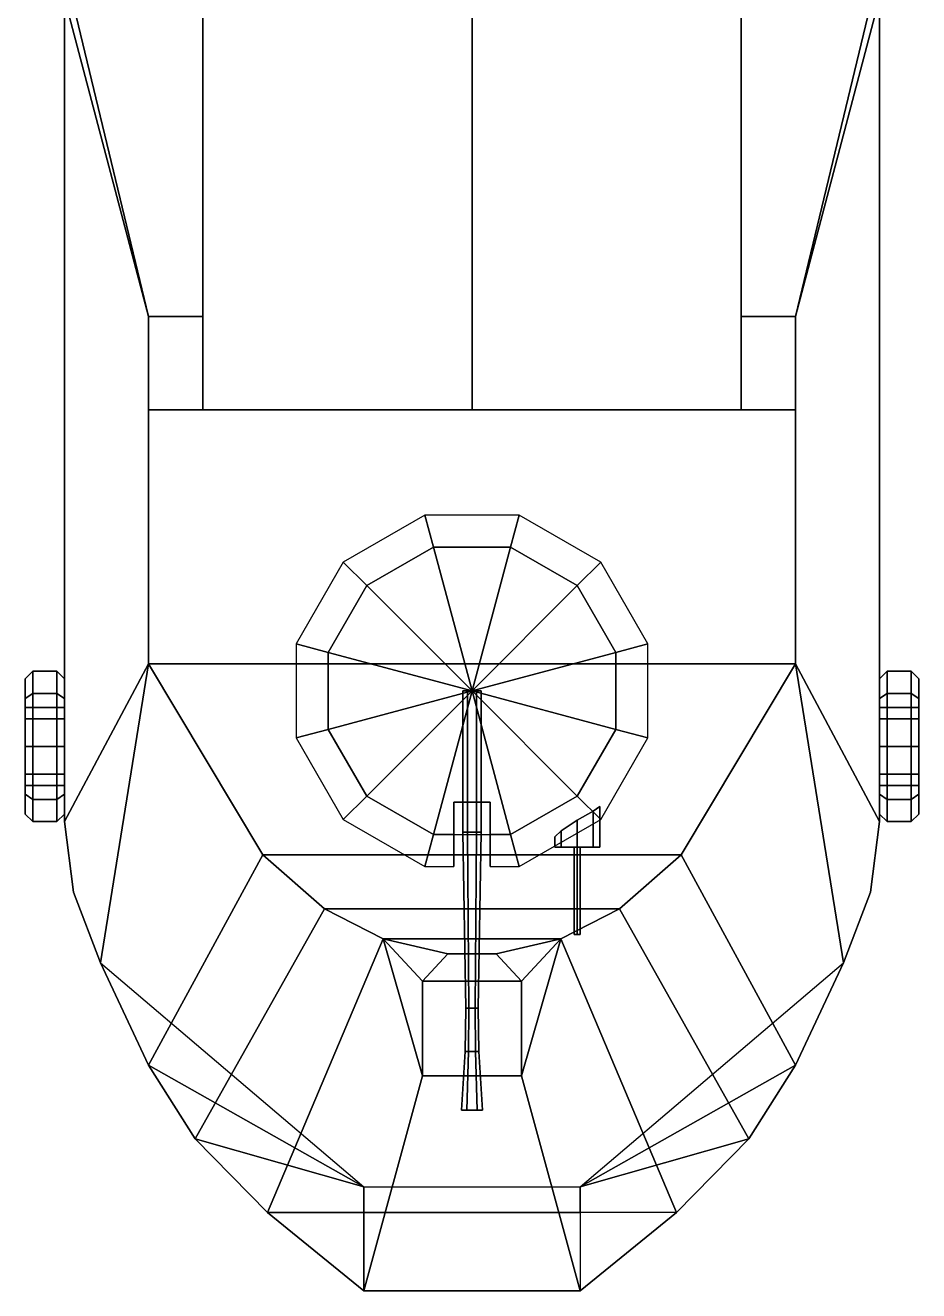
# Model space of a CAD drawing. Extents: x -3 to 3, y -9.1 to 9.1.
# Drawn here: x -2.97 to 2.97, y -9.13 to -0.71 of the extents above; entities that cross this region are included whole.
import ezdxf

# ---------------------------------------------------------------- set-up
doc = ezdxf.new("R2010")
doc.units = 0
doc.layers.get('0').update_dxf_attribs({"linetype": 'CONTINUOUS'})
for name, color, linetype in [('BARREL', 1, 'CONTINUOUS'), ('SUPERSTRUCTURE', 3, 'CONTINUOUS'), ('TENT', 4, 'CONTINUOUS'), ('TURRET', 2, 'CONTINUOUS'), ('WHEELS', 2, 'CONTINUOUS')]:
    doc.layers.add(name, color=color, linetype=linetype)

msp = doc.modelspace()

# ---------------------------------------------------------------- linework, layer by layer
for points in [[(-2.71, 4.96), (-2.71, -6.01), (-2.71, -6.01, 1.18), (-2.71, -0.53, 1.18)], [(2.71, -0.53, 1.18), (2.71, -6.01, 1.18), (2.71, -6.01), (2.71, 4.96)], [(-2.71, -6.01), (-2.65, -6.48), (-2.65, -6.48, 1.18), (-2.71, -6.01, 1.18)], [(2.71, -6.01, 1.18), (2.65, -6.48, 1.18), (2.65, -6.48), (2.71, -6.01)], [(-2.65, -6.48), (-2.47, -6.95), (-2.47, -6.95, 1.18), (-2.65, -6.48, 1.18)], [(2.65, -6.48, 1.18), (2.47, -6.95, 1.18), (2.47, -6.95), (2.65, -6.48)], [(-2.47, -6.95), (-2.15, -7.63, 0.24), (-2.15, -7.63, 1.18), (-2.47, -6.95, 1.18)], [(-0.72, -8.44), (-0.72, -8.44), (-2.15, -7.63, 0.24), (-2.47, -6.95)], [(2.47, -6.95), (2.15, -7.63, 0.24), (0.72, -8.44)], [(2.47, -6.95, 1.18), (2.15, -7.63, 1.18), (2.15, -7.63, 0.24), (2.47, -6.95)], [(-0.33, -7.07, 1.25), (-0.33, -7.7, 1.25), (0.33, -7.7, 1.25), (0.33, -7.07, 1.25)], [(0.33, -7.07, 1.25), (0.33, -7.07, 1.18), (-0.33, -7.07, 1.18), (-0.33, -7.07, 1.25)], [(-0.33, -7.07, 1.18), (-0.33, -7.7, 1.18), (-0.33, -7.7, 1.25), (-0.33, -7.07, 1.25)], [(0.33, -7.7, 1.25), (0.33, -7.7, 1.18), (0.33, -7.07, 1.18), (0.33, -7.07, 1.25)], [(-2.15, -7.63, 0.24), (-1.84, -8.12, 0.37), (-1.84, -8.12, 1.18), (-2.15, -7.63, 1.18)], [(-0.72, -8.44), (-0.72, -8.44), (-1.84, -8.12, 0.37), (-2.15, -7.63, 0.24)], [(2.15, -7.63, 0.24), (1.84, -8.12, 0.37), (0.72, -8.44)], [(2.15, -7.63, 1.18), (1.84, -8.12, 1.18), (1.84, -8.12, 0.37), (2.15, -7.63, 0.24)], [(-0.33, -7.7, 1.25), (-0.33, -7.7, 1.18), (0.33, -7.7, 1.18), (0.33, -7.7, 1.25)], [(-1.84, -8.12, 0.37), (-1.36, -8.61, 0.46), (-1.36, -8.61, 1.18), (-1.84, -8.12, 1.18)], [(-0.72, -8.44), (-0.72, -8.61, 0.13), (-1.36, -8.61, 0.46), (-1.84, -8.12, 0.37)], [(1.84, -8.12, 0.37), (1.36, -8.61, 0.46), (0.72, -8.61, 0.13), (0.72, -8.44)], [(1.84, -8.12, 1.18), (1.36, -8.61, 1.18), (1.36, -8.61, 0.46), (1.84, -8.12, 0.37)], [(-0.72, -8.44), (0.72, -8.44), (0.72, -8.61, 0.13), (-0.72, -8.61, 0.13)], [(-1.36, -8.61, 0.46), (-0.72, -9.13, 0.49), (-0.72, -9.13, 1.18), (-1.36, -8.61, 1.18)], [(-0.72, -8.61, 0.13), (-0.72, -8.61, 0.13), (-0.72, -9.13, 0.49), (-1.36, -8.61, 0.46)], [(-0.72, -8.61, 0.13), (0.72, -8.61, 0.13), (0.72, -9.13, 0.49), (-0.72, -9.13, 0.49)], [(1.36, -8.61, 1.18), (0.72, -9.13, 1.18), (0.72, -9.13, 0.49), (1.36, -8.61, 0.46)], [(-0.72, -9.13, 0.49), (0.72, -9.13, 0.49), (0.72, -9.13, 1.18), (-0.72, -9.13, 1.18)]]:
    msp.add_3dface(points)
at = {"layer": 'BARREL'}
for points in [[(-0.03, -5.14, 1.502), (-0.06, -5.14, 1.45), (-0.06, -6.08, 1.45), (-0.03, -6.08, 1.502)], [(-0.06, -5.14, 1.45), (-0.03, -5.14, 1.398), (-0.03, -6.08, 1.398), (-0.06, -6.08, 1.45)], [(0.03, -5.14, 1.502), (-0.03, -5.14, 1.502), (-0.03, -6.08, 1.502), (0.03, -6.08, 1.502)], [(-0.03, -5.14, 1.398), (0.03, -5.14, 1.398), (0.03, -6.08, 1.398), (-0.03, -6.08, 1.398)], [(0.06, -5.14, 1.45), (0.03, -5.14, 1.502), (0.03, -6.08, 1.502), (0.06, -6.08, 1.45)], [(0.03, -5.14, 1.398), (0.06, -5.14, 1.45), (0.06, -6.08, 1.45), (0.03, -6.08, 1.398)], [(-0.06, -6.08, 1.45), (-0.03, -6.08, 1.398), (-0.02, -7.25, 1.4154), (-0.04, -7.25, 1.45)], [(-0.03, -6.08, 1.502), (-0.06, -6.08, 1.45), (-0.04, -7.25, 1.45), (-0.02, -7.25, 1.4846)], [(-0.03, -6.08, 1.398), (0.03, -6.08, 1.398), (0.02, -7.25, 1.4154), (-0.02, -7.25, 1.4154)], [(0.03, -6.08, 1.502), (-0.03, -6.08, 1.502), (-0.02, -7.25, 1.4846), (0.02, -7.25, 1.4846)], [(0.03, -6.08, 1.398), (0.06, -6.08, 1.45), (0.04, -7.25, 1.45), (0.02, -7.25, 1.4154)], [(0.06, -6.08, 1.45), (0.03, -6.08, 1.502), (0.02, -7.25, 1.4846), (0.04, -7.25, 1.45)], [(0.7, -6.18, 1.6), (0.68, -6.18, 1.58), (0.68, -6.76, 1.58), (0.7, -6.76, 1.6)], [(0.68, -6.18, 1.58), (0.7, -6.18, 1.56), (0.7, -6.76, 1.56), (0.68, -6.76, 1.58)], [(0.72, -6.18, 1.58), (0.7, -6.18, 1.6), (0.7, -6.76, 1.6), (0.72, -6.76, 1.58)], [(0.7, -6.18, 1.56), (0.72, -6.18, 1.58), (0.72, -6.76, 1.58), (0.7, -6.76, 1.56)], [(0.7, -6.76, 1.6), (0.68, -6.76, 1.58), (0.7, -6.76, 1.56), (0.72, -6.76, 1.58)], [(-0.04, -7.25, 1.45), (-0.02, -7.25, 1.4154), (-0.0225, -7.54, 1.411), (-0.045, -7.54, 1.45)], [(-0.02, -7.25, 1.4846), (-0.04, -7.25, 1.45), (-0.045, -7.54, 1.45), (-0.0225, -7.54, 1.489)], [(-0.02, -7.25, 1.4154), (0.02, -7.25, 1.4154), (0.0225, -7.54, 1.411), (-0.0225, -7.54, 1.411)], [(0.02, -7.25, 1.4846), (-0.02, -7.25, 1.4846), (-0.0225, -7.54, 1.489), (0.0225, -7.54, 1.489)], [(0.02, -7.25, 1.4154), (0.04, -7.25, 1.45), (0.045, -7.54, 1.45), (0.0225, -7.54, 1.411)], [(0.04, -7.25, 1.45), (0.02, -7.25, 1.4846), (0.0225, -7.54, 1.489), (0.045, -7.54, 1.45)], [(-0.0225, -7.54, 1.489), (-0.045, -7.54, 1.45), (-0.07, -7.93, 1.45), (-0.035, -7.93, 1.5106)], [(-0.045, -7.54, 1.45), (-0.0225, -7.54, 1.411), (-0.035, -7.93, 1.3894), (-0.07, -7.93, 1.45)], [(0.0225, -7.54, 1.489), (-0.0225, -7.54, 1.489), (-0.035, -7.93, 1.5106), (0.035, -7.93, 1.5106)], [(-0.0225, -7.54, 1.411), (0.0225, -7.54, 1.411), (0.035, -7.93, 1.3894), (-0.035, -7.93, 1.3894)], [(0.045, -7.54, 1.45), (0.0225, -7.54, 1.489), (0.035, -7.93, 1.5106), (0.07, -7.93, 1.45)], [(0.0225, -7.54, 1.411), (0.045, -7.54, 1.45), (0.07, -7.93, 1.45), (0.035, -7.93, 1.3894)], [(0.035, -7.93, 1.5106), (-0.035, -7.93, 1.5106), (-0.07, -7.93, 1.45), (0.07, -7.93, 1.45)], [(0.07, -7.93, 1.45), (-0.07, -7.93, 1.45), (-0.035, -7.93, 1.3894), (0.035, -7.93, 1.3894)]]:
    msp.add_3dface(points, dxfattribs=at)
at = {"layer": 'SUPERSTRUCTURE'}
for points in [[(-2.66, -0.53, 1.18), (-2.15, -2.65, 1.18), (-1.79, -2.65, 1.18), (-1.79, 0.06, 1.18)], [(-1.79, 0.06, 0.38), (-1.79, -3.27, 0.38), (1.79, -3.27, 0.38), (1.79, 0.06, 0.38)], [(-1.79, 0.06, 1.18), (-1.79, -2.65, 1.18), (-1.79, -3.27, 0.38), (-1.79, 0.06, 0.38)], [(1.79, 0.06, 0.38), (1.79, -3.27, 0.38), (1.79, -2.65, 1.18), (1.79, 0.06, 1.18)], [(1.79, 0.06, 1.18), (1.79, -2.65, 1.18), (2.15, -2.65, 1.18), (2.66, -0.53, 1.18)], [(-2.71, -0.53, 1.18), (-2.71, -6.01, 1.18), (-2.15, -4.96, 1.18), (-2.15, -2.65, 1.18)], [(-2.15, -2.65, 1.18), (-2.15, -2.65, 1.18), (-2.66, -0.53, 1.18), (-2.71, -0.53, 1.18)], [(2.15, -4.96, 1.18), (2.71, -6.01, 1.18), (2.71, -0.53, 1.18), (2.15, -2.65, 1.18)], [(2.66, -0.53, 1.18), (2.15, -2.65, 1.18), (2.15, -2.65, 1.18), (2.71, -0.53, 1.18)], [(-2.15, -2.65, 1.18), (-2.15, -4.96, 1.18), (-2.15, -4.96, 1.29), (-2.15, -3.27, 1.29)], [(-2.15, -2.65, 1.18), (-2.15, -3.27, 1.29), (-1.79, -3.27, 1.29), (-1.79, -2.65, 1.18)], [(-1.79, -2.65, 1.18), (-1.79, -3.27, 1.29), (-1.79, -3.27, 0.38)], [(1.79, -2.65, 1.18), (1.79, -3.27, 1.29), (2.15, -3.27, 1.29), (2.15, -2.65, 1.18)], [(1.79, -3.27, 0.38), (1.79, -3.27, 0.38), (1.79, -3.27, 1.29), (1.79, -2.65, 1.18)], [(2.15, -4.96, 1.29), (2.15, -4.96, 1.18), (2.15, -2.65, 1.18), (2.15, -3.27, 1.29)], [(-2.15, -3.27, 1.29), (-2.15, -4.96, 1.29), (2.15, -4.96, 1.29), (2.15, -3.27, 1.29)], [(-1.79, -3.27, 0.38), (-1.79, -3.27, 1.29), (1.79, -3.27, 1.29), (1.79, -3.27, 0.38)], [(-2.15, -4.96, 1.18), (-2.71, -6.01, 1.18), (-2.65, -6.48, 1.18), (-2.47, -6.95, 1.18)], [(-2.15, -4.96, 1.18), (-2.47, -6.95, 1.18), (-2.15, -7.63, 1.18), (-1.39, -6.23, 1.18)], [(1.39, -6.23, 1.29), (2.15, -4.96, 1.29), (-2.15, -4.96, 1.29), (-1.39, -6.23, 1.29)], [(-2.15, -4.96, 1.29), (-2.15, -4.96, 1.18), (-1.39, -6.23, 1.18), (-1.39, -6.23, 1.29)], [(1.39, -6.23, 1.18), (2.15, -4.96, 1.18), (2.15, -4.96, 1.29), (1.39, -6.23, 1.29)], [(2.15, -7.63, 1.18), (2.47, -6.95, 1.18), (2.15, -4.96, 1.18), (1.39, -6.23, 1.18)], [(2.65, -6.48, 1.18), (2.71, -6.01, 1.18), (2.15, -4.96, 1.18), (2.47, -6.95, 1.18)], [(-2.15, -7.63, 1.18), (-1.84, -8.12, 1.18), (-0.98, -6.59, 1.18), (-1.39, -6.23, 1.18)], [(-1.39, -6.23, 1.29), (-0.98, -6.59, 1.29), (0.98, -6.59, 1.29), (1.39, -6.23, 1.29)], [(-1.39, -6.23, 1.18), (-0.98, -6.59, 1.18), (-0.98, -6.59, 1.29), (-1.39, -6.23, 1.29)], [(0.98, -6.59, 1.29), (0.98, -6.59, 1.18), (1.39, -6.23, 1.18), (1.39, -6.23, 1.29)], [(0.98, -6.59, 1.18), (1.84, -8.12, 1.18), (2.15, -7.63, 1.18), (1.39, -6.23, 1.18)], [(-0.98, -6.59, 1.18), (-1.84, -8.12, 1.18), (-1.36, -8.61, 1.18), (-0.59, -6.79, 1.18)], [(0.59, -6.79, 1.29), (0.98, -6.59, 1.29), (-0.98, -6.59, 1.29), (-0.59, -6.79, 1.29)], [(-0.98, -6.59, 1.29), (-0.98, -6.59, 1.18), (-0.59, -6.79, 1.18), (-0.59, -6.79, 1.29)], [(0.59, -6.79, 1.18), (0.98, -6.59, 1.18), (0.98, -6.59, 1.29), (0.59, -6.79, 1.29)], [(1.36, -8.61, 1.18), (1.84, -8.12, 1.18), (0.98, -6.59, 1.18), (0.59, -6.79, 1.18)], [(-1.36, -8.61, 1.18), (-0.72, -9.13, 1.18), (-0.33, -7.7, 1.18), (-0.59, -6.79, 1.18)], [(-0.59, -6.79, 1.29), (-0.16, -6.89, 1.29), (0.16, -6.89, 1.29), (0.59, -6.79, 1.29)], [(-0.59, -6.79, 1.18), (-0.16, -6.89, 1.18), (-0.16, -6.89, 1.29), (-0.59, -6.79, 1.29)], [(-0.33, -7.07, 1.18), (-0.33, -7.07, 1.18), (-0.16, -6.89, 1.18), (-0.59, -6.79, 1.18)], [(-0.33, -7.7, 1.18), (-0.33, -7.7, 1.18), (-0.33, -7.07, 1.18), (-0.59, -6.79, 1.18)], [(0.16, -6.89, 1.29), (0.16, -6.89, 1.18), (0.59, -6.79, 1.18), (0.59, -6.79, 1.29)], [(0.16, -6.89, 1.18), (0.33, -7.07, 1.18), (0.33, -7.07, 1.18), (0.59, -6.79, 1.18)], [(0.33, -7.7, 1.18), (0.72, -9.13, 1.18), (1.36, -8.61, 1.18), (0.59, -6.79, 1.18)], [(0.33, -7.07, 1.18), (0.33, -7.7, 1.18), (0.33, -7.7, 1.18), (0.59, -6.79, 1.18)], [(-0.16, -6.89, 1.18), (-0.33, -7.07, 1.18), (0.33, -7.07, 1.18), (0.16, -6.89, 1.18)], [(-0.16, -6.89, 1.29), (-0.16, -6.89, 1.18), (0.16, -6.89, 1.18), (0.16, -6.89, 1.29)], [(-0.33, -7.7, 1.18), (-0.72, -9.13, 1.18), (0.72, -9.13, 1.18), (0.33, -7.7, 1.18)]]:
    msp.add_3dface(points, dxfattribs=at)
at = {"layer": 'TENT'}
for points in [[(-1.79, 0.06, 1.18), (-1.79, -2.65, 1.18), (-1.79, -3.27, 2.18), (-1.79, 0.06, 2.18)], [(-1.79, 0.06, 2.18), (-1.79, -3.27, 2.18), (0, -3.27, 2.46), (0, 0.06, 2.46)], [(0, -3.27, 2.46), (1.79, -3.27, 2.18), (1.79, 0.06, 2.18), (0, 0.06, 2.46)], [(1.79, -3.27, 2.18), (1.79, -2.65, 1.18), (1.79, 0.06, 1.18), (1.79, 0.06, 2.18)], [(-1.79, -3.27, 2.18), (-1.79, -2.65, 1.18), (-1.79, -3.27, 1.29), (-1.79, -3.27, 2.18)], [(1.79, -3.27, 2.18), (1.79, -3.27, 1.29), (1.79, -2.65, 1.18), (1.79, -3.27, 2.18)], [(-1.79, -3.27, 2.18), (-1.79, -3.27, 1.29), (1.79, -3.27, 1.29), (1.79, -3.27, 2.18)], [(0, -3.27, 2.46), (-1.79, -3.27, 2.18), (1.79, -3.27, 2.18), (0, -3.27, 2.46)]]:
    msp.add_3dface(points, dxfattribs=at)
at = {"layer": 'TURRET'}
for points in [[(-0.3132, -3.9712, 1.29), (-0.8556, -4.2844, 1.29), (-0.7, -4.44, 2.6), (-0.2562, -4.1837, 2.6)], [(0.3132, -3.9712, 1.29), (-0.3132, -3.9712, 1.29), (-0.2562, -4.1837, 2.6), (0.2562, -4.1837, 2.6)], [(0.8556, -4.2844, 1.29), (0.3132, -3.9712, 1.29), (0.2562, -4.1837, 2.6), (0.7, -4.44, 2.6)], [(-0.2562, -4.1837, 2.6), (-0.7, -4.44, 2.6), (0, -5.14, 2.8)], [(0.2562, -4.1837, 2.6), (-0.2562, -4.1837, 2.6), (0, -5.14, 2.8)], [(0.7, -4.44, 2.6), (0.2562, -4.1837, 2.6), (0, -5.14, 2.8)], [(-0.8556, -4.2844, 1.29), (-1.1688, -4.8268, 1.29), (-0.9563, -4.8838, 2.6), (-0.7, -4.44, 2.6)], [(1.1688, -4.8268, 1.29), (0.8556, -4.2844, 1.29), (0.7, -4.44, 2.6), (0.9563, -4.8838, 2.6)], [(-0.7, -4.44, 2.6), (-0.9563, -4.8838, 2.6), (0, -5.14, 2.8)], [(0.9563, -4.8838, 2.6), (0.7, -4.44, 2.6), (0, -5.14, 2.8)], [(-1.1688, -4.8268, 1.29), (-1.1688, -5.4532, 1.29), (-0.9563, -5.3962, 2.6), (-0.9563, -4.8838, 2.6)], [(1.1688, -5.4532, 1.29), (1.1688, -4.8268, 1.29), (0.9563, -4.8838, 2.6), (0.9563, -5.3962, 2.6)], [(-0.9563, -4.8838, 2.6), (-0.9563, -5.3962, 2.6), (0, -5.14, 2.8)], [(0.9563, -5.3962, 2.6), (0.9563, -4.8838, 2.6), (0, -5.14, 2.8)], [(-0.9563, -5.3962, 2.6), (-0.7, -5.84, 2.6), (0, -5.14, 2.8)], [(-0.7, -5.84, 2.6), (-0.2562, -6.0963, 2.6), (0, -5.14, 2.8)], [(-0.2562, -6.0963, 2.6), (0.2562, -6.0963, 2.6), (0, -5.14, 2.8)], [(0.2562, -6.0963, 2.6), (0.7, -5.84, 2.6), (0, -5.14, 2.8)], [(0.7, -5.84, 2.6), (0.9563, -5.3962, 2.6), (0, -5.14, 2.8)], [(-1.1688, -5.4532, 1.29), (-0.8556, -5.9956, 1.29), (-0.7, -5.84, 2.6), (-0.9563, -5.3962, 2.6)], [(0.8556, -5.9956, 1.29), (1.1688, -5.4532, 1.29), (0.9563, -5.3962, 2.6), (0.7, -5.84, 2.6)], [(-0.8556, -5.9956, 1.29), (-0.3132, -6.3088, 1.29), (-0.2562, -6.0963, 2.6), (-0.7, -5.84, 2.6)], [(-0.12, -6.3088, 1.29), (-0.12, -5.88, 1.29), (-0.12, -5.88, 2.6), (-0.12, -6.0963, 2.6)], [(-0.12, -5.88, 1.29), (0.12, -5.88, 1.29), (0.12, -5.88, 2.6), (-0.12, -5.88, 2.6)], [(0.12, -5.88, 1.29), (0.12, -6.3088, 1.29), (0.12, -6.0963, 2.6), (0.12, -5.88, 2.6)], [(0.3132, -6.3088, 1.29), (0.8556, -5.9956, 1.29), (0.7, -5.84, 2.6), (0.2562, -6.0963, 2.6)], [(0.8061, -5.94, 1.6861), (0.7, -6, 1.73), (0.7, -6.18, 1.73), (0.8061, -6.18, 1.6861)], [(0.7, -6, 1.43), (0.8061, -5.94, 1.4739), (0.8061, -6.18, 1.4739), (0.7, -6.18, 1.43)], [(0.85, -5.91, 1.58), (0.8061, -5.94, 1.6861), (0.8061, -6.18, 1.6861), (0.85, -6.18, 1.58)], [(0.8061, -5.94, 1.4739), (0.85, -5.91, 1.58), (0.85, -6.18, 1.58), (0.8061, -6.18, 1.4739)], [(0.7, -6, 1.73), (0.5939, -6.07, 1.6861), (0.5939, -6.18, 1.6861), (0.7, -6.18, 1.73)], [(0.5939, -6.07, 1.4739), (0.7, -6, 1.43), (0.7, -6.18, 1.43), (0.5939, -6.18, 1.4739)], [(-0.3132, -6.3088, 1.29), (-0.12, -6.3088, 1.29), (-0.12, -6.0963, 2.6), (-0.2562, -6.0963, 2.6)], [(0.12, -6.3088, 1.29), (0.3132, -6.3088, 1.29), (0.2562, -6.0963, 2.6), (0.12, -6.0963, 2.6)], [(0.5939, -6.07, 1.6861), (0.55, -6.11, 1.58), (0.55, -6.18, 1.58), (0.5939, -6.18, 1.6861)], [(0.55, -6.11, 1.58), (0.5939, -6.07, 1.4739), (0.5939, -6.18, 1.4739), (0.55, -6.18, 1.58)], [(0.5939, -6.18, 1.4739), (0.85, -6.18, 1.58), (0.8061, -6.18, 1.6861), (0.55, -6.18, 1.58)], [(0.55, -6.18, 1.58), (0.8061, -6.18, 1.6861), (0.7, -6.18, 1.73), (0.5939, -6.18, 1.6861)], [(0.7, -6.18, 1.43), (0.8061, -6.18, 1.4739), (0.85, -6.18, 1.58), (0.5939, -6.18, 1.4739)]]:
    msp.add_3dface(points, dxfattribs=at)
at = {"layer": 'WHEELS'}
for points in [[(-2.97, -5.1918, 0.3318), (-2.97, -5.06, 0.65), (-2.92, -5.01, 0.65), (-2.92, -5.1564, 0.2964)], [(-2.97, -5.06, 0.65), (-2.97, -5.1918, 0.9682), (-2.92, -5.1564, 1.0036), (-2.92, -5.01, 0.65)], [(-2.76, -5.01, 0.65), (-2.76, -5.1564, 0.2964), (-2.92, -5.1564, 0.2964), (-2.92, -5.01, 0.65)], [(-2.76, -5.1564, 1.0036), (-2.76, -5.01, 0.65), (-2.92, -5.01, 0.65), (-2.92, -5.1564, 1.0036)], [(-2.71, -5.06, 0.65), (-2.71, -5.1918, 0.3318), (-2.76, -5.1564, 0.2964), (-2.76, -5.01, 0.65)], [(-2.71, -5.1918, 0.9682), (-2.71, -5.06, 0.65), (-2.76, -5.01, 0.65), (-2.76, -5.1564, 1.0036)], [(2.71, -5.1918, 0.3318), (2.71, -5.06, 0.65), (2.76, -5.01, 0.65), (2.76, -5.1564, 0.2964)], [(2.71, -5.06, 0.65), (2.71, -5.1918, 0.9682), (2.76, -5.1564, 1.0036), (2.76, -5.01, 0.65)], [(2.76, -5.1564, 0.2964), (2.76, -5.01, 0.65), (2.92, -5.01, 0.65), (2.92, -5.1564, 0.2964)], [(2.76, -5.01, 0.65), (2.76, -5.1564, 1.0036), (2.92, -5.1564, 1.0036), (2.92, -5.01, 0.65)], [(2.97, -5.06, 0.65), (2.97, -5.1918, 0.3318), (2.92, -5.1564, 0.2964), (2.92, -5.01, 0.65)], [(2.97, -5.1918, 0.9682), (2.97, -5.06, 0.65), (2.92, -5.01, 0.65), (2.92, -5.1564, 1.0036)], [(-2.97, -5.3262, 0.4662), (-2.97, -5.25, 0.65), (-2.97, -5.06, 0.65), (-2.97, -5.1918, 0.3318)], [(-2.97, -5.25, 0.65), (-2.97, -5.3262, 0.8338), (-2.97, -5.1918, 0.9682), (-2.97, -5.06, 0.65)], [(2.97, -5.25, 0.65), (2.97, -5.3262, 0.4662), (2.97, -5.1918, 0.3318), (2.97, -5.06, 0.65)], [(2.97, -5.3262, 0.8338), (2.97, -5.25, 0.65), (2.97, -5.06, 0.65), (2.97, -5.1918, 0.9682)], [(-2.97, -5.51, 0.2), (-2.97, -5.1918, 0.3318), (-2.92, -5.1564, 0.2964), (-2.92, -5.51, 0.15)], [(-2.97, -5.1918, 0.9682), (-2.97, -5.51, 1.1), (-2.92, -5.51, 1.15), (-2.92, -5.1564, 1.0036)], [(-2.97, -5.51, 0.39), (-2.97, -5.3262, 0.4662), (-2.97, -5.1918, 0.3318), (-2.97, -5.51, 0.2)], [(-2.97, -5.3262, 0.8338), (-2.97, -5.51, 0.91), (-2.97, -5.51, 1.1), (-2.97, -5.1918, 0.9682)], [(-2.76, -5.1564, 0.2964), (-2.76, -5.51, 0.15), (-2.92, -5.51, 0.15), (-2.92, -5.1564, 0.2964)], [(-2.76, -5.51, 1.15), (-2.76, -5.1564, 1.0036), (-2.92, -5.1564, 1.0036), (-2.92, -5.51, 1.15)], [(-2.71, -5.1918, 0.3318), (-2.71, -5.51, 0.2), (-2.76, -5.51, 0.15), (-2.76, -5.1564, 0.2964)], [(-2.71, -5.51, 1.1), (-2.71, -5.1918, 0.9682), (-2.76, -5.1564, 1.0036), (-2.76, -5.51, 1.15)], [(2.71, -5.51, 0.2), (2.71, -5.1918, 0.3318), (2.76, -5.1564, 0.2964), (2.76, -5.51, 0.15)], [(2.71, -5.1918, 0.9682), (2.71, -5.51, 1.1), (2.76, -5.51, 1.15), (2.76, -5.1564, 1.0036)], [(2.76, -5.51, 0.15), (2.76, -5.1564, 0.2964), (2.92, -5.1564, 0.2964), (2.92, -5.51, 0.15)], [(2.76, -5.1564, 1.0036), (2.76, -5.51, 1.15), (2.92, -5.51, 1.15), (2.92, -5.1564, 1.0036)], [(2.97, -5.1918, 0.3318), (2.97, -5.51, 0.2), (2.92, -5.51, 0.15), (2.92, -5.1564, 0.2964)], [(2.97, -5.51, 1.1), (2.97, -5.1918, 0.9682), (2.92, -5.1564, 1.0036), (2.92, -5.51, 1.15)], [(2.97, -5.3262, 0.4662), (2.97, -5.51, 0.39), (2.97, -5.51, 0.2), (2.97, -5.1918, 0.3318)], [(2.97, -5.51, 0.91), (2.97, -5.3262, 0.8338), (2.97, -5.1918, 0.9682), (2.97, -5.51, 1.1)], [(-2.71, -5.3262, 0.4662), (-2.71, -5.25, 0.65), (-2.97, -5.25, 0.65), (-2.97, -5.3262, 0.4662)], [(-2.71, -5.25, 0.65), (-2.71, -5.3262, 0.8338), (-2.97, -5.3262, 0.8338), (-2.97, -5.25, 0.65)], [(2.71, -5.25, 0.65), (2.71, -5.3262, 0.4662), (2.97, -5.3262, 0.4662), (2.97, -5.25, 0.65)], [(2.71, -5.3262, 0.8338), (2.71, -5.25, 0.65), (2.97, -5.25, 0.65), (2.97, -5.3262, 0.8338)], [(-2.71, -5.51, 0.39), (-2.71, -5.3262, 0.4662), (-2.97, -5.3262, 0.4662), (-2.97, -5.51, 0.39)], [(-2.71, -5.3262, 0.8338), (-2.71, -5.51, 0.91), (-2.97, -5.51, 0.91), (-2.97, -5.3262, 0.8338)], [(2.71, -5.3262, 0.4662), (2.71, -5.51, 0.39), (2.97, -5.51, 0.39), (2.97, -5.3262, 0.4662)], [(2.71, -5.51, 0.91), (2.71, -5.3262, 0.8338), (2.97, -5.3262, 0.8338), (2.97, -5.51, 0.91)], [(-2.97, -5.8282, 0.3318), (-2.97, -5.51, 0.2), (-2.92, -5.51, 0.15), (-2.92, -5.8636, 0.2964)], [(-2.71, -5.6938, 0.4662), (-2.71, -5.51, 0.39), (-2.97, -5.51, 0.39), (-2.97, -5.6938, 0.4662)], [(-2.97, -5.6938, 0.4662), (-2.97, -5.51, 0.39), (-2.97, -5.51, 0.2), (-2.97, -5.8282, 0.3318)], [(-2.97, -5.51, 0.91), (-2.97, -5.6938, 0.8338), (-2.97, -5.8282, 0.9682), (-2.97, -5.51, 1.1)], [(-2.71, -5.51, 0.91), (-2.71, -5.6938, 0.8338), (-2.97, -5.6938, 0.8338), (-2.97, -5.51, 0.91)], [(-2.97, -5.51, 1.1), (-2.97, -5.8282, 0.9682), (-2.92, -5.8636, 1.0036), (-2.92, -5.51, 1.15)], [(-2.76, -5.51, 0.15), (-2.76, -5.8636, 0.2964), (-2.92, -5.8636, 0.2964), (-2.92, -5.51, 0.15)], [(-2.76, -5.8636, 1.0036), (-2.76, -5.51, 1.15), (-2.92, -5.51, 1.15), (-2.92, -5.8636, 1.0036)], [(-2.71, -5.51, 0.2), (-2.71, -5.8282, 0.3318), (-2.76, -5.8636, 0.2964), (-2.76, -5.51, 0.15)], [(-2.71, -5.8282, 0.9682), (-2.71, -5.51, 1.1), (-2.76, -5.51, 1.15), (-2.76, -5.8636, 1.0036)], [(2.71, -5.8282, 0.3318), (2.71, -5.51, 0.2), (2.76, -5.51, 0.15), (2.76, -5.8636, 0.2964)], [(2.71, -5.51, 0.39), (2.71, -5.6938, 0.4662), (2.97, -5.6938, 0.4662), (2.97, -5.51, 0.39)], [(2.71, -5.6938, 0.8338), (2.71, -5.51, 0.91), (2.97, -5.51, 0.91), (2.97, -5.6938, 0.8338)], [(2.71, -5.51, 1.1), (2.71, -5.8282, 0.9682), (2.76, -5.8636, 1.0036), (2.76, -5.51, 1.15)], [(2.76, -5.8636, 0.2964), (2.76, -5.51, 0.15), (2.92, -5.51, 0.15), (2.92, -5.8636, 0.2964)], [(2.76, -5.51, 1.15), (2.76, -5.8636, 1.0036), (2.92, -5.8636, 1.0036), (2.92, -5.51, 1.15)], [(2.97, -5.51, 0.2), (2.97, -5.8282, 0.3318), (2.92, -5.8636, 0.2964), (2.92, -5.51, 0.15)], [(2.97, -5.8282, 0.9682), (2.97, -5.51, 1.1), (2.92, -5.51, 1.15), (2.92, -5.8636, 1.0036)], [(2.97, -5.51, 0.39), (2.97, -5.6938, 0.4662), (2.97, -5.8282, 0.3318), (2.97, -5.51, 0.2)], [(2.97, -5.6938, 0.8338), (2.97, -5.51, 0.91), (2.97, -5.51, 1.1), (2.97, -5.8282, 0.9682)], [(-2.97, -5.6938, 0.8338), (-2.97, -5.77, 0.65), (-2.97, -5.96, 0.65), (-2.97, -5.8282, 0.9682)], [(-2.97, -5.77, 0.65), (-2.97, -5.6938, 0.4662), (-2.97, -5.8282, 0.3318), (-2.97, -5.96, 0.65)], [(-2.71, -5.77, 0.65), (-2.71, -5.6938, 0.4662), (-2.97, -5.6938, 0.4662), (-2.97, -5.77, 0.65)], [(-2.71, -5.6938, 0.8338), (-2.71, -5.77, 0.65), (-2.97, -5.77, 0.65), (-2.97, -5.6938, 0.8338)], [(2.71, -5.6938, 0.4662), (2.71, -5.77, 0.65), (2.97, -5.77, 0.65), (2.97, -5.6938, 0.4662)], [(2.71, -5.77, 0.65), (2.71, -5.6938, 0.8338), (2.97, -5.6938, 0.8338), (2.97, -5.77, 0.65)], [(2.97, -5.77, 0.65), (2.97, -5.6938, 0.8338), (2.97, -5.8282, 0.9682), (2.97, -5.96, 0.65)], [(2.97, -5.6938, 0.4662), (2.97, -5.77, 0.65), (2.97, -5.96, 0.65), (2.97, -5.8282, 0.3318)], [(-2.97, -5.8282, 0.9682), (-2.97, -5.96, 0.65), (-2.92, -6.01, 0.65), (-2.92, -5.8636, 1.0036)], [(-2.97, -5.96, 0.65), (-2.97, -5.8282, 0.3318), (-2.92, -5.8636, 0.2964), (-2.92, -6.01, 0.65)], [(-2.76, -6.01, 0.65), (-2.76, -5.8636, 1.0036), (-2.92, -5.8636, 1.0036), (-2.92, -6.01, 0.65)], [(-2.76, -5.8636, 0.2964), (-2.76, -6.01, 0.65), (-2.92, -6.01, 0.65), (-2.92, -5.8636, 0.2964)], [(-2.71, -5.96, 0.65), (-2.71, -5.8282, 0.9682), (-2.76, -5.8636, 1.0036), (-2.76, -6.01, 0.65)], [(-2.71, -5.8282, 0.3318), (-2.71, -5.96, 0.65), (-2.76, -6.01, 0.65), (-2.76, -5.8636, 0.2964)], [(2.71, -5.8282, 0.9682), (2.71, -5.96, 0.65), (2.76, -6.01, 0.65), (2.76, -5.8636, 1.0036)], [(2.71, -5.96, 0.65), (2.71, -5.8282, 0.3318), (2.76, -5.8636, 0.2964), (2.76, -6.01, 0.65)], [(2.76, -5.8636, 1.0036), (2.76, -6.01, 0.65), (2.92, -6.01, 0.65), (2.92, -5.8636, 1.0036)], [(2.76, -6.01, 0.65), (2.76, -5.8636, 0.2964), (2.92, -5.8636, 0.2964), (2.92, -6.01, 0.65)], [(2.97, -5.96, 0.65), (2.97, -5.8282, 0.9682), (2.92, -5.8636, 1.0036), (2.92, -6.01, 0.65)], [(2.97, -5.8282, 0.3318), (2.97, -5.96, 0.65), (2.92, -6.01, 0.65), (2.92, -5.8636, 0.2964)]]:
    msp.add_3dface(points, dxfattribs=at)

doc.saveas('drawing.dxf')
